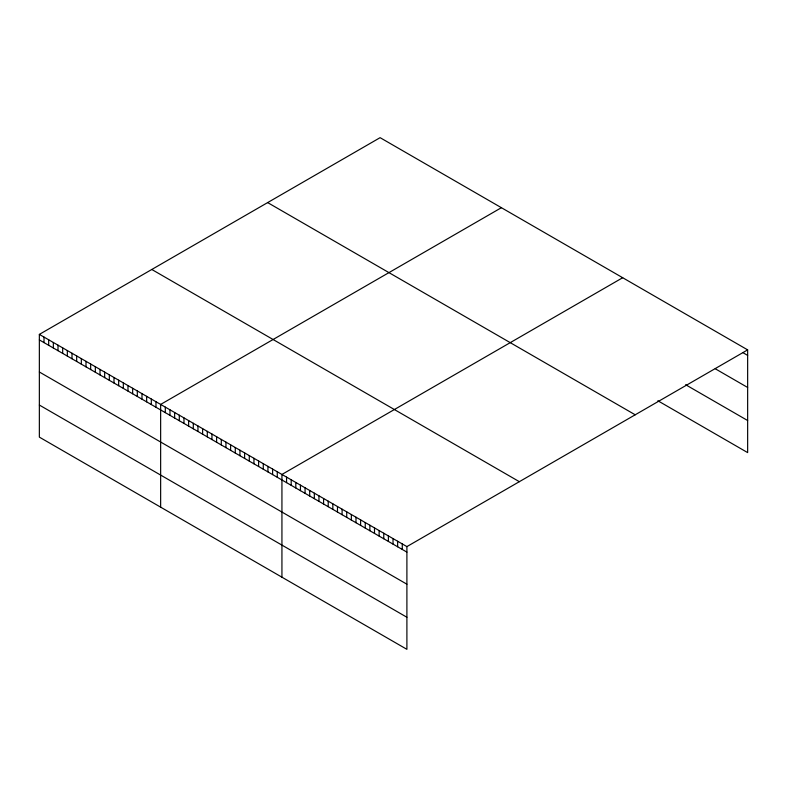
<?xml version="1.0" encoding="UTF-8"?>
<svg xmlns="http://www.w3.org/2000/svg" width="787" height="787" viewBox="0 0 787 787"><rect width="100%" height="100%" fill="white"/><g stroke="black" fill="none" stroke-linecap="round" stroke-linejoin="round"><path stroke-width="1.18" d="M39.35 334.396L406.899 546.601L406.899 649.334L39.35 437.129L39.35 334.396L380.101 137.666L747.65 349.871L747.65 452.604L657.863 400.76M501.388 207.699L160.646 404.429L160.646 507.153M622.684 277.722L281.933 474.453L281.933 577.186M406.899 546.601L747.65 349.871M743.026 352.714L747.65 355.39M715.255 368.759L747.65 387.47M685.625 384.715L747.65 420.524M267.649 202.593L635.207 414.798M151.793 269.479L519.351 481.683M39.35 339.915L406.899 552.12M39.35 371.995L406.899 584.2M39.35 405.049L406.899 617.254M402.275 543.935L402.275 549.444M397.642 541.259L397.642 546.768M393.018 538.583L393.018 544.102M388.385 535.917L388.385 541.426M383.761 533.242L383.761 538.761M379.127 530.566L379.127 536.085M374.504 527.9L374.504 533.409M369.87 525.224L369.87 530.743M365.247 522.548L365.247 528.067M360.613 519.882L360.613 525.391M355.99 517.207L355.99 522.725M351.356 514.541L351.356 520.05M346.733 511.865L346.733 517.374M342.099 509.189L342.099 514.708M337.475 506.523L337.475 512.032M332.842 503.847L332.842 509.366M328.218 501.171L328.218 506.69M323.585 498.505L323.585 504.014M318.961 495.83L318.961 501.349M314.328 493.164L314.328 498.673M309.704 490.488L309.704 495.997M305.071 487.812L305.071 493.331M300.447 485.146L300.447 490.655M295.814 482.47L295.814 487.979M291.19 479.795L291.19 485.313M286.566 477.129L286.566 482.638M277.27 471.757L277.27 477.276M272.607 469.072L272.607 474.581M267.934 466.376L267.934 471.885M263.271 463.681L263.271 469.19M258.608 460.985L258.608 466.504M253.945 458.29L253.945 463.809M249.282 455.604L249.282 461.113M244.609 452.909L244.609 458.418M239.946 450.213L239.946 455.732M235.283 447.518L235.283 453.037M230.621 444.822L230.621 450.341M225.948 442.137L225.948 447.646M221.285 439.441L221.285 444.95M216.622 436.746L216.622 442.264M211.959 434.05L211.959 439.569M207.296 431.365L207.296 436.874M202.623 428.669L202.623 434.178M197.96 425.974L197.96 431.483M193.297 423.278L193.297 428.797M188.634 420.583L188.634 426.101M183.971 417.897L183.971 423.406M179.298 415.202L179.298 420.711M174.635 412.506L174.635 418.025M169.972 409.811L169.972 415.329M165.309 407.125L165.309 412.634M155.974 401.734L155.974 407.243M151.311 399.039L151.311 404.557M146.648 396.343L146.648 401.862M141.985 393.657L141.985 399.166M137.312 390.962L137.312 396.471M132.649 388.266L132.649 393.785M127.986 385.571L127.986 391.09M123.323 382.875L123.323 388.394M118.66 380.19L118.66 385.699M113.987 377.494L113.987 383.003M109.324 374.799L109.324 380.318M104.661 372.103L104.661 377.622M99.998 369.418L99.998 374.927M95.335 366.722L95.335 372.231M90.662 364.027L90.662 369.536M85.999 361.331L85.999 366.85M81.336 358.636L81.336 364.155M76.673 355.95L76.673 361.459M72.001 353.255L72.001 358.764M67.338 350.559L67.338 356.078M62.675 347.864L62.675 353.383M58.012 345.168L58.012 350.687M53.349 342.483L53.349 347.992M48.676 339.787L48.676 345.296M44.013 337.092L44.013 342.611"/></g></svg>
